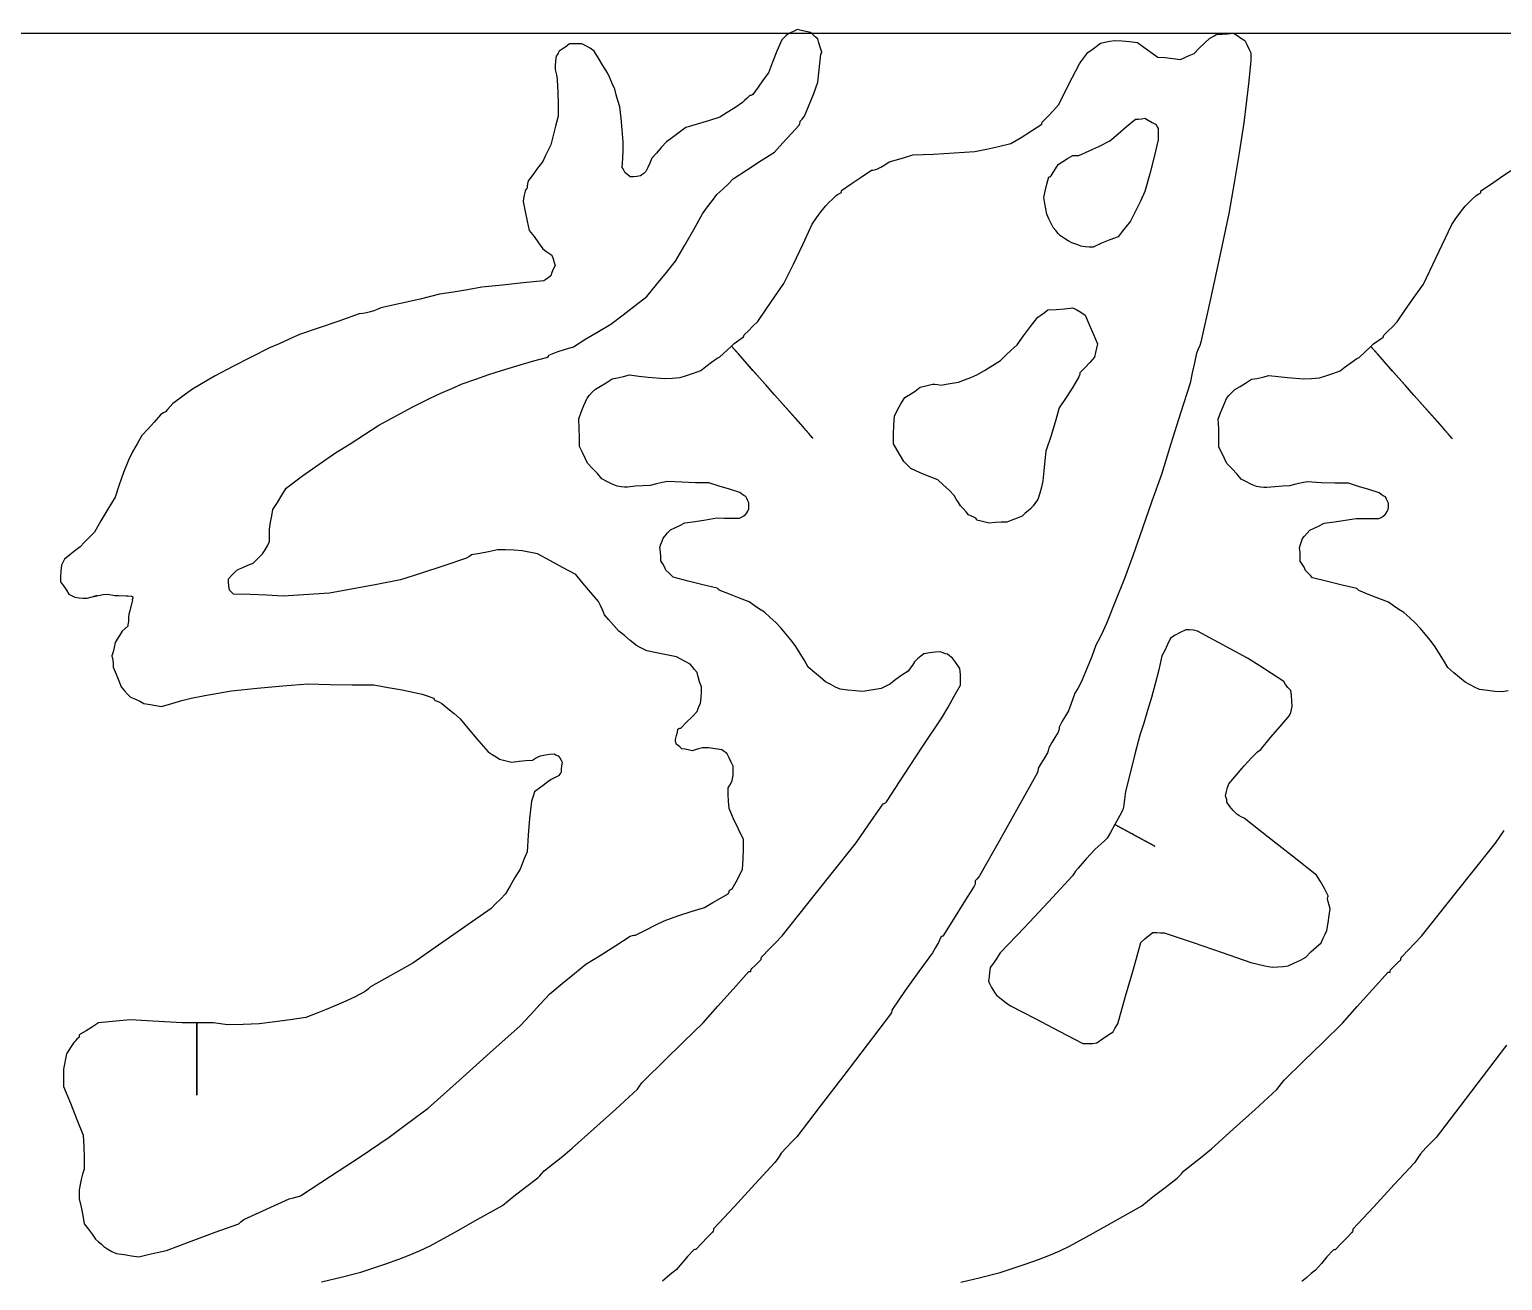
# Model space of a CAD drawing. Header units: millimetres. Extents: x 1 to 95, y 1 to 47.1.
# Drawn here: x 36.46 to 64.93, y 22.91 to 47.09 of the extents above; entities that cross this region are included whole.
import ezdxf

# ---------------------------------------------------------------- set-up
doc = ezdxf.new("R2010")
doc.units = ezdxf.units.MM

msp = doc.modelspace()

# ---------------------------------------------------------------- linework, layer by layer
at = {"flags": 128}
for points in [[(0.9829, 1.0166), (94.9829, 1.0166), (94.9829, 47.0166), (0.9829, 47.0166), (0.9829, 1.0166)], [(49.9817, 30.4243), (49.9817, 30.4443), (50.0021, 30.4643), (50.0217, 30.4782), (50.0419, 30.4842), (50.1155, 30.6175), (50.1809, 30.7433), (50.2409, 30.8628), (50.2547, 31.0617), (50.261, 31.2549), (50.261, 31.4403), (50.1613, 31.6391), (50.0677, 31.8384), (49.9817, 32.0377), (49.9679, 32.1769), (49.9619, 32.3106), (49.9619, 32.4357), (49.9959, 32.4895), (50.0217, 32.5356), (50.0419, 32.5751), (50.0557, 32.6748), (50.0617, 32.7685), (50.0617, 32.8541), (50.0217, 32.9339), (49.9817, 33.0132), (49.9424, 33.0933), (49.9022, 33.1269), (49.8683, 33.1531), (49.8423, 33.1727), (49.709, 33.1927), (49.5837, 33.2063), (49.4642, 33.2125), (49.3907, 33.1927), (49.3245, 33.1727), (49.2649, 33.1531), (49.1912, 33.1727), (49.1255, 33.1866), (49.0657, 33.1927), (49.0261, 33.2267), (48.9923, 33.2525), (48.9663, 33.2724), (48.9525, 33.3123), (48.9465, 33.3461), (48.9465, 33.3721), (48.9663, 33.4458), (48.9801, 33.5117), (48.9861, 33.5713), (49.0063, 33.5851), (49.0261, 33.5909), (49.0459, 33.5909), (49.1594, 33.7045), (49.2649, 33.8101), (49.3646, 33.9096), (49.3843, 33.9695), (49.4042, 34.0233), (49.4245, 34.0689), (49.4381, 34.1826), (49.4443, 34.2881), (49.4443, 34.3877), (49.4103, 34.4871), (49.3843, 34.5807), (49.3646, 34.6667), (49.3109, 34.7262), (49.2649, 34.7799), (49.2253, 34.8261), (49.1313, 34.8795), (49.0459, 34.9254), (48.9663, 34.9651), (48.7669, 35.0047), (48.5738, 35.0451), (48.3887, 35.0845), (48.3151, 35.1243), (48.2493, 35.1582), (48.1893, 35.1843), (48.0698, 35.2839), (47.9565, 35.3773), (47.8508, 35.463), (47.7515, 35.5767), (47.6579, 35.6821), (47.5723, 35.7817), (47.5323, 35.8757), (47.4925, 35.9611), (47.4527, 36.0405), (47.2993, 36.2197), (47.1539, 36.3931), (47.0145, 36.5585), (46.7617, 36.6978), (46.5169, 36.8313), (46.2781, 36.9565), (46.1781, 36.9767), (46.0785, 36.9966), (45.9788, 37.0164), (45.8197, 37.0303), (45.6602, 37.0367), (45.5012, 37.0367), (45.3278, 36.9966), (45.1623, 36.9627), (45.0031, 36.9367), (44.9493, 36.9029), (44.9037, 36.8772), (44.4455, 36.7177), (44.0333, 36.5841), (43.6289, 36.459), (43.1709, 36.3654), (42.713, 36.2796), (42.2546, 36.2001), (41.9559, 36.18), (41.6573, 36.1599), (41.3587, 36.1404), (41.0397, 36.1599), (40.7213, 36.1741), (40.4027, 36.18), (40.3688, 36.2139), (40.343, 36.2399), (40.3227, 36.2597), (40.3091, 36.3393), (40.3029, 36.4128), (40.3029, 36.4788), (40.3628, 36.5387), (40.4227, 36.5985), (40.4823, 36.6579), (40.5819, 36.6978), (40.6813, 36.7374), (40.7811, 36.7776), (40.8409, 36.8371), (40.9003, 36.897), (40.9603, 36.9565), (41.0139, 37.0367), (41.0599, 37.116), (41.0997, 37.1958), (41.0997, 37.2753), (41.0997, 37.3553), (41.0997, 37.4346), (41.1195, 37.5681), (41.1395, 37.6938), (41.159, 37.8133), (41.2531, 37.9525), (41.3385, 38.0917), (41.4187, 38.2313), (41.7367, 38.4643), (42.0555, 38.6893), (42.374, 38.9087), (42.6529, 39.0875), (42.9321, 39.267), (43.2107, 39.4463), (43.5435, 39.6253), (43.868, 39.7986), (44.1865, 39.9641), (44.4055, 40.0637), (44.6187, 40.1573), (44.8237, 40.2425), (45.0829, 40.3362), (45.3356, 40.4221), (45.5807, 40.5015), (45.8792, 40.5953), (46.1781, 40.6811), (46.4767, 40.7605), (46.4906, 40.7803), (46.4966, 40.7943), (46.4966, 40.8005), (46.6561, 40.8603), (46.8152, 40.914), (46.9745, 40.9599), (47.2139, 41.1131), (47.4527, 41.2584), (47.6918, 41.3976), (47.9309, 41.5771), (48.1635, 41.7561), (48.3887, 41.9357), (48.5821, 42.1683), (48.7669, 42.3936), (48.9465, 42.6126), (49.1255, 42.9253), (49.2989, 43.23), (49.4642, 43.5288), (49.5637, 43.6625), (49.6573, 43.7879), (49.7429, 43.9069), (49.8567, 44.0067), (49.9619, 44.1063), (50.0617, 44.2062), (50.3343, 44.3851), (50.5994, 44.5585), (50.8581, 44.7237), (51.0175, 44.9029), (51.1769, 45.0763), (51.3361, 45.2417), (51.35, 45.2754), (51.3561, 45.3013), (51.3561, 45.3211), (51.3899, 45.3612), (51.4161, 45.3947), (51.4357, 45.4207), (51.5293, 45.6397), (51.6152, 45.8589), (51.6947, 46.0781), (51.7145, 46.257), (51.7345, 46.4364), (51.7545, 46.6157), (51.7682, 46.6357), (51.7745, 46.6495), (51.7745, 46.6557), (51.7407, 46.7489), (51.7145, 46.8347), (51.6947, 46.9143), (51.6409, 46.9541), (51.5951, 46.9943), (51.5552, 47.0341), (51.4619, 47.0537), (51.3758, 47.0737), (51.2965, 47.0937), (51.2366, 47.0598), (51.1827, 47.0341), (51.137, 47.0139), (51.0831, 46.9743), (51.0375, 46.9344), (50.9977, 46.8945), (50.9041, 46.6753), (50.8184, 46.4625), (50.7386, 46.257), (50.6389, 46.1177), (50.5395, 45.9783), (50.4399, 45.8389), (50.42, 45.8253), (50.4003, 45.8191), (50.3803, 45.8191), (50.3265, 45.7653), (50.2807, 45.7197), (50.2409, 45.6795), (50.0876, 45.5799), (49.9424, 45.4863), (49.8026, 45.4008), (49.5837, 45.3273), (49.3646, 45.2613), (49.1455, 45.2017), (49.0118, 45.1021), (48.8865, 45.0087), (48.7669, 44.9231), (48.6675, 44.8093), (48.5738, 44.7041), (48.4881, 44.6041), (48.4483, 44.5109), (48.4087, 44.4249), (48.3689, 44.3455), (48.3289, 44.3115), (48.2949, 44.2854), (48.2693, 44.2657), (48.1953, 44.2515), (48.1298, 44.2461), (48.0698, 44.2461), (48.0302, 44.2797), (47.9961, 44.3057), (47.9705, 44.3255), (47.9309, 44.3993), (47.9107, 44.4249), (47.9247, 44.5985), (47.9309, 44.7633), (47.9309, 44.9231), (47.9107, 45.1559), (47.8909, 45.3809), (47.8709, 45.6), (47.831, 45.7197), (47.7971, 45.8328), (47.7713, 45.9389), (47.7173, 46.0521), (47.6717, 46.1575), (47.6318, 46.257), (47.5383, 46.3967), (47.4527, 46.5361), (47.3732, 46.6753), (47.2934, 46.7292), (47.2139, 46.7753), (47.1338, 46.815), (47.0543, 46.815), (46.9745, 46.815), (46.895, 46.815), (46.8215, 46.761), (46.7557, 46.7153), (46.6957, 46.6753), (46.676, 46.6357), (46.6561, 46.6019), (46.6359, 46.5759), (46.622, 46.4823), (46.616, 46.3967), (46.616, 46.317), (46.6359, 46.2432), (46.6501, 46.1777), (46.6561, 46.1177), (46.67, 45.879), (46.676, 45.6457), (46.676, 45.4207), (46.622, 45.2277), (46.5765, 45.0425), (46.5365, 44.8632), (46.4767, 44.7497), (46.4229, 44.6442), (46.3772, 44.5445), (46.2781, 44.4109), (46.184, 44.2854), (46.0983, 44.1659), (46.0847, 44.1121), (46.0785, 44.0665), (46.0785, 44.0267), (46.0586, 44.0067), (46.0447, 43.9871), (46.0383, 43.9668), (46.0187, 43.8931), (46.0046, 43.8275), (45.9992, 43.7679), (46.0383, 43.5749), (46.0785, 43.3895), (46.1185, 43.2102), (46.2119, 43.0908), (46.2975, 42.9711), (46.3772, 42.8519), (46.4372, 42.8118), (46.4966, 42.7721), (46.5565, 42.7321), (46.5765, 42.6588), (46.5965, 42.5927), (46.616, 42.5331), (46.5824, 42.4593), (46.5565, 42.3936), (46.5365, 42.3341), (46.4829, 42.294), (46.4372, 42.2601), (46.3973, 42.2343), (45.9992, 42.1944), (45.6005, 42.1545), (45.2021, 42.1152), (44.9237, 42.0612), (44.6505, 42.0153), (44.3855, 41.9753), (44.0075, 41.8819), (43.6289, 41.7963), (43.2506, 41.7163), (43.1768, 41.6825), (43.1109, 41.6568), (43.0513, 41.637), (42.9716, 41.6172), (42.8981, 41.6031), (42.8323, 41.5968), (42.4401, 41.4575), (42.0555, 41.3239), (41.6774, 41.1989), (41.4779, 41.1049), (41.2849, 41.0195), (41.0997, 40.9397), (40.7413, 40.7605), (40.3883, 40.5815), (40.0443, 40.4022), (39.8907, 40.3083), (39.6059, 40.1431), (39.4725, 40.0435), (39.347, 39.9498), (39.2276, 39.8645), (39.1741, 39.8047), (39.1281, 39.7511), (39.0883, 39.7051), (39.0485, 39.6851), (39.0145, 39.6651), (38.9887, 39.6453), (38.8691, 39.5059), (38.7499, 39.3725), (38.6303, 39.2467), (38.5364, 39.0875), (38.4507, 38.9281), (38.3711, 38.7691), (38.2778, 38.5302), (38.192, 38.2913), (38.1125, 38.052), (37.9729, 37.8191), (37.8397, 37.5939), (37.7141, 37.3749), (37.6142, 37.2753), (37.5207, 37.182), (37.4353, 37.0959), (37.3357, 37.0164), (37.2359, 36.9367), (37.1366, 36.8571), (37.1167, 36.8173), (37.0965, 36.7776), (37.0766, 36.7374), (37.0631, 36.6243), (37.0568, 36.5185), (37.0568, 36.4191), (37.1167, 36.3393), (37.1705, 36.2597), (37.2161, 36.18), (37.2561, 36.1599), (37.2959, 36.1404), (37.3357, 36.1203), (37.4153, 36.1065), (37.4949, 36.1003), (37.5747, 36.1003), (37.7678, 36.1543), (37.704, 36.1341), (37.8829, 36.1739), (37.9728, 36.1811), (38.1049, 36.1537), (38.1811, 36.1505), (38.3278, 36.1451), (38.3627, 36.1446), (38.4269, 36.1416), (38.4466, 36.1327), (38.4535, 36.1001), (38.4457, 36.0705), (38.4466, 36.0468), (38.4392, 36.0165), (38.3994, 35.8596), (38.3765, 35.796), (38.3726, 35.7338), (38.3716, 35.6538), (38.3621, 35.5878), (38.3573, 35.5626), (38.2515, 35.463), (38.1979, 35.3837), (38.1523, 35.3099), (38.1125, 35.2441), (38.0923, 35.1504), (38.0725, 35.0647), (38.0527, 34.9851), (38.0665, 34.9056), (38.0725, 34.8317), (38.0725, 34.7659), (38.1321, 34.6326), (38.1861, 34.5069), (38.2317, 34.3877), (38.2916, 34.3139), (38.3515, 34.2485), (38.4111, 34.1885), (38.5045, 34.1485), (38.5903, 34.1088), (38.6701, 34.0689), (38.7896, 34.0489), (38.903, 34.0291), (39.0085, 34.0093), (39.2079, 34.0689), (39.401, 34.1226), (39.5861, 34.1685), (39.845, 34.2223), (40.1037, 34.2679), (40.3628, 34.308), (40.8608, 34.3617), (41.3525, 34.4076), (41.8369, 34.4477), (42.2687, 34.4335), (42.6927, 34.4271), (43.1109, 34.4271), (43.3899, 34.3735), (43.6628, 34.3279), (44.0469, 34.2485), (44.1607, 34.2084), (44.2661, 34.1685), (44.2802, 34.1485), (44.2862, 34.1346), (44.2862, 34.1289), (44.3397, 34.1088), (44.3855, 34.089), (44.4257, 34.0689), (44.5451, 33.9695), (44.6647, 33.87), (44.7841, 33.7703), (44.9631, 33.5513), (45.1425, 33.3384), (45.3217, 33.1327), (45.4011, 33.0792), (45.4751, 33.0335), (45.5408, 32.9935), (45.6205, 32.9736), (45.7001, 32.9538), (45.7799, 32.9339), (45.9194, 32.9538), (46.0526, 32.9675), (46.1781, 32.9736), (46.2377, 33.0075), (46.2915, 33.0335), (46.3375, 33.0534), (46.4307, 33.0731), (46.5169, 33.0875), (46.5965, 33.0933), (46.6304, 33.0731), (46.6561, 33.0593), (46.676, 33.0534), (46.7099, 33.0132), (46.7357, 32.9736), (46.7557, 32.9339), (46.7415, 32.8602), (46.7357, 32.7945), (46.7357, 32.7347), (46.7159, 32.7149), (46.7019, 32.6949), (46.6957, 32.6748), (46.616, 32.6351), (46.5427, 32.5955), (46.4767, 32.5553), (46.3833, 32.4817), (46.2975, 32.4159), (46.2181, 32.3563), (46.1979, 32.2965), (46.1781, 32.2368), (46.1583, 32.1769), (46.1243, 31.8444), (46.0983, 31.5197), (46.0785, 31.2011), (46.0249, 31.0817), (45.9788, 30.9681), (45.9393, 30.8628), (45.8396, 30.7033), (45.7459, 30.5439), (45.6602, 30.3846), (45.5605, 30.2853), (45.4671, 30.1913), (45.3815, 30.1056), (44.8699, 29.7474), (44.3657, 29.3949), (43.868, 29.0502), (43.589, 28.8907), (43.3163, 28.7376), (43.0513, 28.5924), (43.0113, 28.5523), (42.9716, 28.5186), (42.9321, 28.4927), (42.7525, 28.3992), (42.5733, 28.3137), (42.3943, 28.2339), (42.1951, 28.1541), (41.9959, 28.0747), (41.7965, 27.9949), (41.4979, 27.9551), (41.1993, 27.9151), (40.9003, 27.8755), (40.5879, 27.8611), (40.2831, 27.8555), (40.0119, 27.8955), (39.9743, 27.8971), (39.8869, 27.8955), (39.6928, 27.8943), (39.6928, 27.4918), (39.6957, 26.9642), (39.6943, 26.6715), (39.6943, 26.5497), (39.6943, 26.4961), (39.6928, 27.8943), (39.5119, 27.8955), (39.4069, 27.8952), (39.0681, 27.9151), (38.7356, 27.9351), (38.4111, 27.9551), (38.1979, 27.9351), (37.9928, 27.9151), (37.7935, 27.8952), (37.6737, 27.8155), (37.5547, 27.7416), (37.4353, 27.6761), (37.4211, 27.6563), (37.4153, 27.6361), (37.4153, 27.6167), (37.3755, 27.5765), (37.3418, 27.5429), (37.3155, 27.5167), (37.2619, 27.4371), (37.2161, 27.3636), (37.1763, 27.2979), (37.1563, 27.198), (37.1366, 27.0985), (37.1167, 26.9989), (37.1167, 26.8794), (37.1167, 26.7659), (37.1167, 26.6607), (37.25, 26.3421), (37.3755, 26.0292), (37.4949, 25.7245), (37.5087, 25.5054), (37.5147, 25.2865), (37.5147, 25.0671), (37.4809, 24.9675), (37.4551, 24.8682), (37.4353, 24.7686), (37.4211, 24.6689), (37.4153, 24.5753), (37.4153, 24.4897), (37.4551, 24.3301), (37.4889, 24.1709), (37.5147, 24.0117), (37.5947, 23.9123), (37.6683, 23.8125), (37.7339, 23.7127), (37.7935, 23.6592), (37.8471, 23.6135), (37.8935, 23.5737), (37.9729, 23.5197), (38.0527, 23.4739), (38.1321, 23.4341), (38.2853, 23.4144), (38.4309, 23.3941), (38.5703, 23.3743), (38.7499, 23.4144), (38.9287, 23.4541), (39.1083, 23.4939), (39.5798, 23.6731), (40.0443, 23.8464), (40.5023, 24.0117), (40.5417, 24.0455), (40.5758, 24.0715), (40.6017, 24.0913), (40.9003, 24.2309), (41.1932, 24.3639), (41.4779, 24.4897), (41.5577, 24.5095), (41.6315, 24.5295), (41.6972, 24.5496), (42.2749, 24.9279), (42.8462, 25.3063), (43.4097, 25.6845), (43.6687, 25.8777), (43.9214, 26.0629), (44.1667, 26.2423), (44.7641, 26.7803), (45.3555, 27.3117), (45.9393, 27.8353), (46.1383, 28.0487), (46.3313, 28.2534), (46.5169, 28.4529), (46.7557, 28.6523), (46.9887, 28.8453), (47.2139, 29.0305), (47.5065, 29.2098), (47.7913, 29.3889), (48.0698, 29.5681), (48.1099, 29.5819), (48.1439, 29.5881), (48.1697, 29.5881), (48.3629, 29.6879), (48.5479, 29.7811), (48.7275, 29.8669), (48.9861, 29.9604), (49.2451, 30.0461), (49.5039, 30.1259), (49.6633, 30.2195), (49.8167, 30.3049), (49.9619, 30.3846), (49.9759, 30.4045), (49.9817, 30.4243)], [(42.1014, 22.8902), (42.4809, 22.98), (42.8599, 23.0764), (43.3453, 23.2374), (43.599, 23.3283), (43.7994, 23.4064), (43.9991, 23.4902), (44.1993, 23.5823), (44.6592, 23.8368), (45.1259, 24.0975), (45.6001, 24.366), (45.8207, 24.543), (46.0476, 24.7202), (46.2819, 24.8972), (46.3223, 24.9366), (46.3626, 24.9821), (46.4029, 25.0358), (46.5834, 25.1733), (46.7637, 25.3172), (46.9447, 25.4689), (47.3659, 25.8436), (47.7878, 26.2241), (48.2098, 26.6129), (48.2501, 26.6719), (48.2964, 26.7315), (48.3507, 26.7905), (48.7186, 27.1518), (49.0941, 27.5212), (49.4762, 27.8959), (49.7634, 28.2177), (50.0597, 28.548), (50.3611, 28.8836), (50.3673, 28.8837), (50.3813, 28.8836), (50.4009, 28.8833), (50.401, 28.9028), (50.4075, 28.9231), (50.4217, 28.9426), (50.4817, 29.002), (50.5421, 29.0609), (50.6021, 29.1206), (50.6024, 29.1403), (50.6087, 29.1601), (50.6224, 29.18), (50.7433, 29.3044), (50.8703, 29.4366), (51.0049, 29.5751), (51.4742, 30.1683), (51.9518, 30.7671), (52.4352, 31.3741), (52.603, 31.6175), (52.7781, 31.8692), (52.9599, 32.1264), (52.98, 32.1319), (52.9998, 32.1459), (53.0202, 32.1655), (53.3695, 32.7), (53.7267, 33.2404), (54.0903, 33.7887), (54.2116, 33.9928), (54.333, 34.2048), (54.4544, 34.4229), (54.4552, 34.5228), (54.4504, 34.6281), (54.4375, 34.7417), (54.3982, 34.8021), (54.3531, 34.868), (54.3, 34.942), (54.2742, 34.9625), (54.2405, 34.9886), (54.2013, 35.0228), (54.1612, 35.0292), (54.1156, 35.0434), (54.0623, 35.0638), (53.9622, 35.0584), (53.8567, 35.0458), (53.7429, 35.027), (53.6825, 34.9816), (53.6226, 34.9283), (53.5621, 34.8689), (53.5221, 34.8101), (53.4821, 34.7504), (53.4409, 34.6915), (53.3212, 34.6124), (53.2009, 34.5281), (53.0804, 34.4356), (53.0343, 34.4157), (52.9804, 34.3906), (52.9202, 34.3571), (52.8006, 34.3386), (52.6813, 34.3198), (52.5616, 34.3002), (52.4222, 34.308), (52.2765, 34.3235), (52.1238, 34.3447), (52.0384, 34.3849), (51.9453, 34.4317), (51.8461, 34.4866), (51.7413, 34.5729), (51.6287, 34.6678), (51.51, 34.7683), (51.4316, 34.9085), (51.2549, 35.1889), (51.1703, 35.295), (51.0781, 35.4096), (50.9793, 35.5298), (50.8808, 35.6305), (50.776, 35.7309), (50.6631, 35.8317), (50.5643, 35.892), (50.4651, 35.9586), (50.3663, 36.0337), (50.1819, 36.101), (49.9894, 36.1763), (49.7909, 36.2579), (49.7849, 36.2638), (49.7712, 36.2777), (49.7511, 36.2979), (49.4732, 36.3604), (49.1891, 36.4287), (48.8967, 36.5051), (48.8574, 36.545), (48.8123, 36.5914), (48.759, 36.6452), (48.7331, 36.7055), (48.7002, 36.7654), (48.6607, 36.8258), (48.6613, 36.9052), (48.6562, 36.9911), (48.6434, 37.0846), (48.6636, 37.1444), (48.6839, 37.2038), (48.7046, 37.2635), (48.7449, 37.3089), (48.791, 37.3626), (48.8456, 37.4212), (48.9316, 37.4603), (49.0253, 37.5053), (49.1256, 37.5584), (49.3247, 37.5822), (49.5305, 37.6143), (49.7438, 37.6522), (49.8832, 37.651), (50.0284, 37.6497), (50.1819, 37.6482), (50.2217, 37.6679), (50.2622, 37.6934), (50.302, 37.7268), (50.3223, 37.7525), (50.3424, 37.7863), (50.3628, 37.8259), (50.3632, 37.8658), (50.3635, 37.9057), (50.3639, 37.9455), (50.3441, 37.9852), (50.3247, 38.0255), (50.3052, 38.0655), (50.2657, 38.0858), (50.2257, 38.1121), (50.1864, 38.1461), (49.9878, 38.2074), (49.7894, 38.2691), (49.5908, 38.3307), (49.3315, 38.3329), (49.0668, 38.3413), (48.7941, 38.358), (48.6885, 38.3387), (48.5745, 38.3141), (48.4548, 38.2811), (48.3156, 38.2764), (48.1698, 38.264), (48.0166, 38.2456), (47.9566, 38.2461), (47.8912, 38.2529), (47.8173, 38.2671), (47.7183, 38.3083), (47.6191, 38.3546), (47.52, 38.4092), (47.4354, 38.5095), (47.3424, 38.61), (47.2441, 38.7103), (47.1991, 38.8106), (47.1462, 38.9167), (47.0874, 39.031), (47.089, 39.21), (47.0848, 39.3892), (47.0727, 39.5685), (47.1195, 39.6938), (47.1742, 39.8267), (47.2353, 39.9652), (47.2816, 40.0247), (47.3359, 40.0838), (47.3962, 40.1432), (47.4963, 40.2023), (47.6024, 40.2669), (47.7169, 40.3395), (47.8224, 40.3581), (47.9361, 40.3831), (48.056, 40.4158), (48.2354, 40.3947), (48.4139, 40.3727), (48.7326, 40.3501), (48.8783, 40.3548), (49.0315, 40.3672), (49.157, 40.4059), (49.2912, 40.4505), (49.431, 40.5031), (49.5313, 40.582), (49.6374, 40.6605), (49.7518, 40.7393), (49.7962, 40.7615), (50.0243, 40.9734), (51.6031, 39.1875), (51.6031, 39.1873), (51.5863, 39.2078), (51.5529, 39.2477), (51.5188, 39.2859), (51.4676, 39.3416), (51.3704, 39.4604), (51.1938, 39.6571), (50.8588, 40.0303), (50.6883, 40.2249), (50.4416, 40.4998), (50.245, 40.7266), (50.1607, 40.8229), (50.0243, 40.9734), (50.0773, 41.0229), (50.2598, 41.1527), (50.2735, 41.1925), (50.354, 41.2712), (50.4407, 41.3562), (50.535, 41.4492), (50.6966, 41.6868), (50.864, 41.93), (51.0398, 42.1814), (51.2223, 42.5581), (51.405, 42.9407), (51.5878, 43.3316), (51.6684, 43.4502), (51.7551, 43.5688), (51.8499, 43.6876), (51.9102, 43.747), (51.9763, 43.812), (52.051, 43.8849), (52.0766, 43.9047), (52.1106, 43.9242), (52.1511, 43.9439), (52.1513, 43.9499), (52.1513, 43.9638), (52.1514, 43.9837), (52.3377, 44.1074), (52.5321, 44.2392), (52.7322, 44.3766), (52.7583, 44.3762), (52.7922, 44.3824), (52.8324, 44.3959), (52.9124, 44.435), (52.9927, 44.4802), (53.0724, 44.533), (53.2183, 44.5717), (53.3719, 44.6159), (53.5316, 44.6682), (53.9306, 44.6844), (54.3289, 44.707), (54.7275, 44.7369), (54.9526, 44.7807), (55.1863, 44.8324), (55.4256, 44.8902), (55.6258, 45.0079), (55.8264, 45.1313), (56.0269, 45.2629), (56.027, 45.283), (56.033, 45.3026), (56.0472, 45.3225), (56.1474, 45.421), (56.2481, 45.5261), (56.3487, 45.6385), (56.6126, 46.1599), (56.7541, 46.4313), (56.8005, 46.4967), (56.8552, 46.5697), (56.9154, 46.6493), (56.9957, 46.7084), (57.076, 46.7671), (57.1559, 46.8264), (57.2416, 46.8452), (57.3357, 46.8644), (57.4356, 46.8833), (57.5749, 46.876), (57.72, 46.861), (57.8732, 46.8394), (57.998, 46.7527), (58.1306, 46.658), (58.2691, 46.5571), (58.4083, 46.5499), (58.5537, 46.5347), (58.7066, 46.5132), (58.7869, 46.5523), (58.8729, 46.5917), (58.967, 46.6306), (59.0674, 46.729), (59.1674, 46.8277), (59.2682, 46.9266), (59.3081, 46.9462), (59.3545, 46.9718), (59.4083, 47.005), (59.5079, 47.0041), (59.6136, 47.0091), (59.7272, 47.0221), (59.7925, 46.9814), (59.8659, 46.935), (59.9448, 46.8803), (59.9841, 46.8007), (60.0231, 46.7203), (60.0621, 46.6404), (60.0614, 46.5747), (60.0607, 46.501), (60.0601, 46.4214)], [(60.0601, 46.4214), (60.017, 46.0433), (59.9738, 45.6653), (59.9304, 45.2874), (59.8395, 44.7105), (59.741, 44.1281), (59.6358, 43.5374), (59.4628, 42.7165), (59.2821, 41.8874), (59.0953, 41.0528), (59.075, 40.987), (59.0485, 40.9137), (59.0138, 40.8345), (58.9724, 40.6496), (58.9305, 40.4569), (58.8891, 40.2579), (58.7044, 39.6761), (58.5197, 39.0864), (58.3352, 38.4903), (58.1514, 37.9742), (57.9674, 37.4523), (57.7833, 36.922), (57.6201, 36.4852), (57.4509, 36.0485), (57.2736, 35.6123), (57.2126, 35.4732), (57.1454, 35.3348), (57.0706, 35.1958), (56.9891, 34.9776), (56.9014, 34.753), (56.8055, 34.5213), (56.7649, 34.4419), (56.7181, 34.3567), (56.6639, 34.2631), (56.623, 34.1583), (56.582, 34.0451), (56.5415, 33.9261), (56.4808, 33.827), (56.4198, 33.722), (56.359, 33.609), (56.3587, 33.5832), (56.3526, 33.5492), (56.3385, 33.5098), (56.2778, 33.4106), (56.2172, 33.3116), (56.1564, 33.2126), (56.1562, 33.1867), (56.1496, 33.1529), (56.1354, 33.1132), (56.0749, 33.0139), (56.0141, 32.9151), (55.9535, 32.8159), (55.9533, 32.79), (55.9474, 32.7563), (55.9329, 32.7167), (55.5683, 32.0625), (55.198, 31.4027), (54.8194, 30.7351), (54.7993, 30.7095), (54.7732, 30.6758), (54.7387, 30.6362), (54.7384, 30.6102), (54.7327, 30.5766), (54.7181, 30.5368), (54.5161, 30.2201), (54.3141, 29.8972), (54.1117, 29.5665), (54.1058, 29.5666), (54.0917, 29.5606), (54.0719, 29.5472), (54.025, 29.448), (53.9702, 29.3486), (53.9095, 29.2498), (53.6474, 28.8876), (53.3851, 28.5177), (53.123, 28.1414), (53.1226, 28.1213), (53.1169, 28.0957), (53.1024, 28.0621), (52.6489, 27.4686), (52.1954, 26.8752), (51.7416, 26.282), (51.2882, 25.6886), (51.188, 25.5899), (51.0872, 25.4854), (50.987, 25.3728), (50.9461, 25.3132), (50.9058, 25.254), (50.8654, 25.1946), (50.4772, 24.7738), (50.0811, 24.3453), (49.679, 23.9107), (49.6787, 23.8911), (49.6724, 23.8707), (49.6585, 23.8512), (49.558, 23.7464), (49.4513, 23.634), (49.3369, 23.5154), (49.3167, 23.5157), (49.2971, 23.5099), (49.1759, 23.3774), (49.0696, 23.2532), (48.9547, 23.1206), (48.8746, 23.0555), (48.7882, 22.9825), (48.6936, 22.9041)], [(58.2742, 44.9593), (58.1946, 44.6349), (58.1091, 44.3021), (58.0152, 43.9635), (57.9296, 43.7782), (57.8361, 43.585), (57.7365, 43.3859), (57.6566, 43.2863), (57.577, 43.1866), (57.4976, 43.0876), (57.3382, 43.0276), (57.1788, 42.9617), (57.0196, 42.8881), (56.9397, 42.8881), (56.86, 42.8939), (56.7806, 42.9079), (56.7208, 42.9281), (56.661, 42.9477), (56.6012, 42.9679), (56.5354, 43.0075), (56.4618, 43.0535), (56.3822, 43.1071), (56.3422, 43.153), (56.2966, 43.207), (56.243, 43.2664), (56.2032, 43.3462), (56.1627, 43.4319), (56.1232, 43.5253), (56.1036, 43.6247), (56.0836, 43.7307), (56.0634, 43.8437), (56.0892, 43.9696), (56.1232, 44.1027), (56.1627, 44.2425), (56.1692, 44.2425), (56.1832, 44.2483), (56.2032, 44.2623), (56.243, 44.3281), (56.2887, 44.4017), (56.3422, 44.4813), (56.4279, 44.5409), (56.5216, 44.6008), (56.6211, 44.6605), (56.661, 44.6605), (56.7009, 44.6605), (56.7404, 44.6605), (56.9397, 44.7461), (57.1389, 44.8397), (57.3382, 44.9395), (57.4976, 45.0789), (57.6628, 45.2183), (57.8361, 45.3575), (57.8956, 45.3575), (57.9554, 45.3637), (58.0152, 45.3775), (58.0809, 45.3376), (58.1546, 45.298), (58.2342, 45.2579), (58.2402, 45.2381), (58.2543, 45.2122), (58.2742, 45.1785), (58.2742, 45.1126), (58.2742, 45.0389), (58.2742, 44.9593)], [(65.0397, 34.3125), (64.92, 34.2929), (64.7806, 34.3007), (64.6349, 34.3162), (64.4822, 34.3374), (64.3968, 34.3776), (64.3037, 34.4244), (64.2045, 34.4793), (64.0997, 34.5656), (63.9871, 34.6605), (63.8684, 34.761), (63.79, 34.9012), (63.6133, 35.1816), (63.5287, 35.2877), (63.4365, 35.4023), (63.3377, 35.5225), (63.2392, 35.6232), (63.1344, 35.7236), (63.0215, 35.8244), (62.9227, 35.8847), (62.8235, 35.9513), (62.7247, 36.0264), (62.5403, 36.0937), (62.3478, 36.169), (62.1493, 36.2506), (62.1433, 36.2565), (62.1296, 36.2704), (62.1095, 36.2906), (61.8316, 36.3531), (61.5475, 36.4214), (61.2551, 36.4978), (61.2158, 36.5377), (61.1707, 36.5841), (61.1174, 36.6379), (61.0915, 36.6982), (61.0586, 36.7581), (61.0191, 36.8185), (61.0197, 36.8979), (61.0146, 36.9838), (61.0018, 37.0773), (61.022, 37.1371), (61.0423, 37.1965), (61.063, 37.2562), (61.1033, 37.3016), (61.1494, 37.3553), (61.204, 37.4139), (61.29, 37.453), (61.3837, 37.498), (61.484, 37.5511), (61.6831, 37.5749), (61.8889, 37.607), (62.1022, 37.6449), (62.2416, 37.6437), (62.3868, 37.6424), (62.5403, 37.6409), (62.5801, 37.6606), (62.6206, 37.6861), (62.6604, 37.7195), (62.6807, 37.7452), (62.7008, 37.779), (62.7212, 37.8186), (62.7216, 37.8585), (62.7219, 37.8984), (62.7223, 37.9382), (62.7025, 37.9779), (62.6831, 38.0182), (62.6636, 38.0582), (62.6241, 38.0785), (62.5841, 38.1048), (62.5448, 38.1388), (62.3462, 38.2001), (62.1478, 38.2618), (61.9492, 38.3234), (61.6899, 38.3256), (61.4252, 38.334), (61.1525, 38.3507), (61.0469, 38.3314), (60.9329, 38.3068), (60.8132, 38.2738), (60.674, 38.2691), (60.5282, 38.2567), (60.375, 38.2383), (60.315, 38.2388), (60.2496, 38.2456), (60.1757, 38.2598), (60.0767, 38.301), (59.9775, 38.3473), (59.8784, 38.4019), (59.7938, 38.5022), (59.7008, 38.6027), (59.6025, 38.703), (59.5575, 38.8033), (59.5046, 38.9094), (59.4458, 39.0237), (59.4474, 39.2027), (59.4432, 39.3819), (59.4311, 39.5612), (59.4779, 39.6865), (59.5326, 39.8194), (59.5937, 39.9579), (59.64, 40.0174), (59.6943, 40.0765), (59.7546, 40.1359), (59.8547, 40.195), (59.9608, 40.2596), (60.0753, 40.3322), (60.1808, 40.3508), (60.2945, 40.3758), (60.4144, 40.4085), (60.5938, 40.3874), (60.7723, 40.3654), (61.091, 40.3428), (61.2367, 40.3475), (61.3899, 40.3599), (61.5154, 40.3986), (61.6496, 40.4432), (61.7894, 40.4958), (61.8897, 40.5747), (61.9958, 40.6532), (62.1102, 40.732), (62.1546, 40.7542), (62.3827, 40.9661), (63.9615, 39.1802), (63.9615, 39.18), (63.9447, 39.2005), (63.9113, 39.2404), (63.8772, 39.2786), (63.826, 39.3343), (63.7288, 39.4531), (63.5522, 39.6498), (63.2172, 40.023), (63.0467, 40.2176), (62.8, 40.4925), (62.6034, 40.7193), (62.5191, 40.8156), (62.3827, 40.9661), (62.4357, 41.0156), (62.6182, 41.1454), (62.6319, 41.1852), (62.7124, 41.2639), (62.7991, 41.3489), (62.8934, 41.4419), (63.055, 41.6795), (63.2224, 41.9227), (63.3982, 42.1741), (63.5807, 42.5508), (63.7634, 42.9334), (63.9462, 43.3243), (64.0268, 43.4429), (64.1135, 43.5615), (64.2083, 43.6803), (64.2686, 43.7397), (64.3347, 43.8047), (64.4094, 43.8776), (64.435, 43.8974), (64.469, 43.9169), (64.5095, 43.9366), (64.5097, 43.9426), (64.5097, 43.9565), (64.5098, 43.9764), (64.6961, 44.1001), (64.8905, 44.2319), (65.0906, 44.3693)], [(57.099, 41.0159), (57.079, 40.9363), (57.0592, 40.8508), (57.0394, 40.7569), (56.9538, 40.6576), (56.86, 40.5579), (56.7606, 40.4585), (56.7606, 40.4383), (56.7549, 40.4128), (56.7404, 40.3786), (56.6211, 40.1793), (56.4957, 39.9803), (56.3624, 39.7811), (56.2824, 39.5025), (56.197, 39.2236), (56.1036, 38.9447), (56.0836, 38.7597), (56.0634, 38.5663), (56.0438, 38.3671), (56.0175, 38.2474), (55.984, 38.1285), (55.944, 38.0089), (55.9041, 37.9491), (55.8582, 37.8893), (55.8046, 37.8297), (55.7588, 37.7897), (55.705, 37.7441), (55.6454, 37.6901), (55.5458, 37.6503), (55.446, 37.6107), (55.3467, 37.5706), (55.2411, 37.5706), (55.1274, 37.5647), (55.008, 37.5511), (54.9284, 37.5706), (54.8488, 37.5905), (54.769, 37.6107), (54.769, 37.6163), (54.763, 37.6306), (54.7488, 37.6503), (54.7095, 37.6703), (54.6636, 37.6901), (54.6098, 37.7101), (54.564, 37.7698), (54.51, 37.8297), (54.4504, 37.8893), (54.4106, 37.9491), (54.3706, 38.0147), (54.331, 38.0883), (54.2312, 38.1881), (54.1258, 38.2875), (54.0123, 38.3873), (53.847, 38.4529), (53.6739, 38.5265), (53.4944, 38.6061), (53.4548, 38.6463), (53.409, 38.6917), (53.3552, 38.7455), (53.2954, 38.8515), (53.2296, 38.9649), (53.1558, 39.0841), (53.1558, 39.2637), (53.162, 39.4427), (53.1762, 39.6219), (53.2354, 39.7415), (53.3012, 39.8608), (53.3746, 39.9803), (53.4747, 40.0401), (53.5742, 40.1057), (53.6739, 40.1793), (53.7536, 40.1997), (53.8329, 40.2196), (53.9126, 40.2393), (53.9584, 40.2393), (54.0123, 40.2333), (54.0718, 40.2196), (54.1776, 40.2393), (54.2908, 40.2593), (54.4106, 40.279), (54.5301, 40.3191), (54.6494, 40.3648), (54.769, 40.4188), (54.9147, 40.5043), (55.0677, 40.5976), (55.227, 40.6973), (55.3266, 40.7971), (55.4324, 40.8967), (55.5458, 40.996), (55.671, 41.1753), (55.8046, 41.3548), (55.944, 41.5336), (56.0038, 41.5738), (56.0697, 41.6193), (56.1432, 41.6734), (56.3025, 41.6793), (56.4618, 41.6929), (56.6211, 41.7133), (56.7009, 41.6734), (56.7806, 41.6277), (56.86, 41.5738), (57.099, 41.0159)], [(59.7954, 31.9263), (59.7252, 32.0002), (59.6608, 32.0771), (59.6027, 32.158), (59.5985, 32.2023), (59.5892, 32.2434), (59.5734, 32.2807), (59.592, 32.3626), (59.6139, 32.44), (59.6403, 32.5106), (59.7872, 32.6892), (59.9327, 32.8583), (60.0749, 33.0181), (60.132, 33.0772), (60.1919, 33.1311), (60.256, 33.1785), (60.4425, 33.4059), (60.6283, 33.6235), (60.8108, 33.8315), (60.8348, 33.8941), (60.8527, 33.9517), (60.8651, 34.0069), (60.858, 34.1198), (60.8471, 34.2236), (60.8354, 34.3172), (60.7812, 34.377), (60.7369, 34.4364), (60.7019, 34.4924), (60.4636, 34.6478), (60.2277, 34.7991), (59.9969, 34.9433), (59.6756, 35.118), (59.3544, 35.2925), (59.0334, 35.4674), (58.954, 35.4813), (58.879, 35.4885), (58.8072, 35.4907), (58.6987, 35.4391), (58.5992, 35.3838), (58.5096, 35.3276), (58.4526, 35.2049), (58.3984, 35.0931), (58.3456, 34.9894), (58.2826, 34.7151), (58.2166, 34.4457), (58.1461, 34.1828), (58.0693, 33.9305), (57.9935, 33.6876), (57.921, 33.4546), (57.8223, 33.0871), (57.7284, 32.7227), (57.6415, 32.3626), (57.6204, 32.2087), (57.6017, 32.0624), (57.5916, 32.0086), (57.5317, 31.8989), (57.4354, 31.7273), (58.2061, 31.3082), (58.1148, 31.3581), (58.051, 31.391), (58.0031, 31.4172), (57.9111, 31.4694), (57.8309, 31.5113), (57.7679, 31.5456), (57.7243, 31.5656), (57.7058, 31.5777), (57.5748, 31.6512), (57.4354, 31.7273), (57.3519, 31.5698), (57.2902, 31.4612), (57.2312, 31.4033), (57.0532, 31.2492), (56.8812, 31.0635), (56.7243, 30.8811), (56.6775, 30.8255), (56.6458, 30.775), (56.6172, 30.7338), (56.1557, 30.233), (55.6911, 29.7372), (55.2217, 29.2482), (55.1542, 29.1422), (55.0887, 29.0473), (55.0258, 28.9607), (55.0139, 28.8665), (55.0033, 28.7823), (54.9966, 28.7074), (55.0134, 28.6545), (55.032, 28.6127), (55.0534, 28.5787), (55.0852, 28.5281), (55.117, 28.4773), (55.1484, 28.4269), (55.2426, 28.3522), (55.3326, 28.2836), (55.4189, 28.2205), (55.8936, 27.977), (56.3582, 27.7346), (56.8135, 27.4957), (56.9094, 27.4925), (57.0013, 27.4959), (57.09, 27.5047), (57.1955, 27.5872), (57.2986, 27.6587), (57.3998, 27.7221), (57.4329, 27.7827), (57.4644, 27.8335), (57.4924, 27.8742), (57.6442, 28.4092), (57.7932, 28.9324), (57.9402, 29.4477), (58.0143, 29.5175), (58.0914, 29.5821), (58.1726, 29.6401), (58.2441, 29.638), (58.3161, 29.6357), (58.3881, 29.6343), (58.9514, 29.4465), (59.5104, 29.2565), (60.0625, 29.0619), (60.1997, 29.0303), (60.3371, 28.9987), (60.4747, 28.9672), (60.5872, 28.9745), (60.6912, 28.9855), (60.7847, 28.9974), (60.9081, 29.0511), (61.022, 29.106), (61.1263, 29.1645), (61.2265, 29.2668), (61.326, 29.3598), (61.4215, 29.4433), (61.4605, 29.5314), (61.4986, 29.6087), (61.5329, 29.6777), (61.5574, 29.8269), (61.5805, 29.9659), (61.6002, 30.0956), (61.578, 30.169), (61.5599, 30.235), (61.5452, 30.2963), (61.5511, 30.3236), (61.5558, 30.3434), (61.5578, 30.3512), (61.4849, 30.4937), (61.4087, 30.6271), (61.3316, 30.7501), (60.8664, 31.117), (60.4018, 31.4832), (59.937, 31.8504), (59.8794, 31.8779), (59.8331, 31.9031), (59.7954, 31.9263)], [(54.4598, 22.8829), (54.8393, 22.9727), (55.2183, 23.0691), (55.7037, 23.2301), (55.9574, 23.321), (56.1578, 23.3991), (56.3575, 23.4829), (56.5577, 23.575), (57.0176, 23.8295), (57.4843, 24.0902), (57.9585, 24.3587), (58.1791, 24.5357), (58.406, 24.7129), (58.6403, 24.8899), (58.6807, 24.9293), (58.721, 24.9748), (58.7613, 25.0285), (58.9418, 25.166), (59.1221, 25.3099), (59.3031, 25.4616), (59.7243, 25.8363), (60.1462, 26.2168), (60.5682, 26.6056), (60.6085, 26.6646), (60.6548, 26.7242), (60.7091, 26.7832), (61.077, 27.1445), (61.4525, 27.5139), (61.8346, 27.8886), (62.1218, 28.2104), (62.4181, 28.5407), (62.7195, 28.8763), (62.7257, 28.8764), (62.7397, 28.8763), (62.7593, 28.876), (62.7594, 28.8955), (62.7659, 28.9158), (62.7801, 28.9353), (62.8401, 28.9947), (62.9005, 29.0536), (62.9605, 29.1133), (62.9608, 29.133), (62.9671, 29.1528), (62.9808, 29.1727), (63.1017, 29.2971), (63.2287, 29.4293), (63.3633, 29.5678), (63.8326, 30.161), (64.3102, 30.7598), (64.7936, 31.3668), (64.9614, 31.6102)], [(65.0073, 27.4613), (64.5538, 26.8679), (64.1, 26.2747), (63.6466, 25.6813), (63.5464, 25.5826), (63.4456, 25.4781), (63.3454, 25.3655), (63.3045, 25.3059), (63.2642, 25.2467), (63.2238, 25.1873), (62.8356, 24.7665), (62.4395, 24.338), (62.0374, 23.9034), (62.0371, 23.8838), (62.0308, 23.8634), (62.0169, 23.8439), (61.9164, 23.7391), (61.8097, 23.6267), (61.6953, 23.5081), (61.6751, 23.5084), (61.6555, 23.5026), (61.5343, 23.3701), (61.428, 23.2459), (61.3131, 23.1133), (61.233, 23.0482), (61.1466, 22.9752), (61.052, 22.8968)]]:
    msp.add_lwpolyline(points, dxfattribs=at)

doc.saveas('drawing.dxf')
